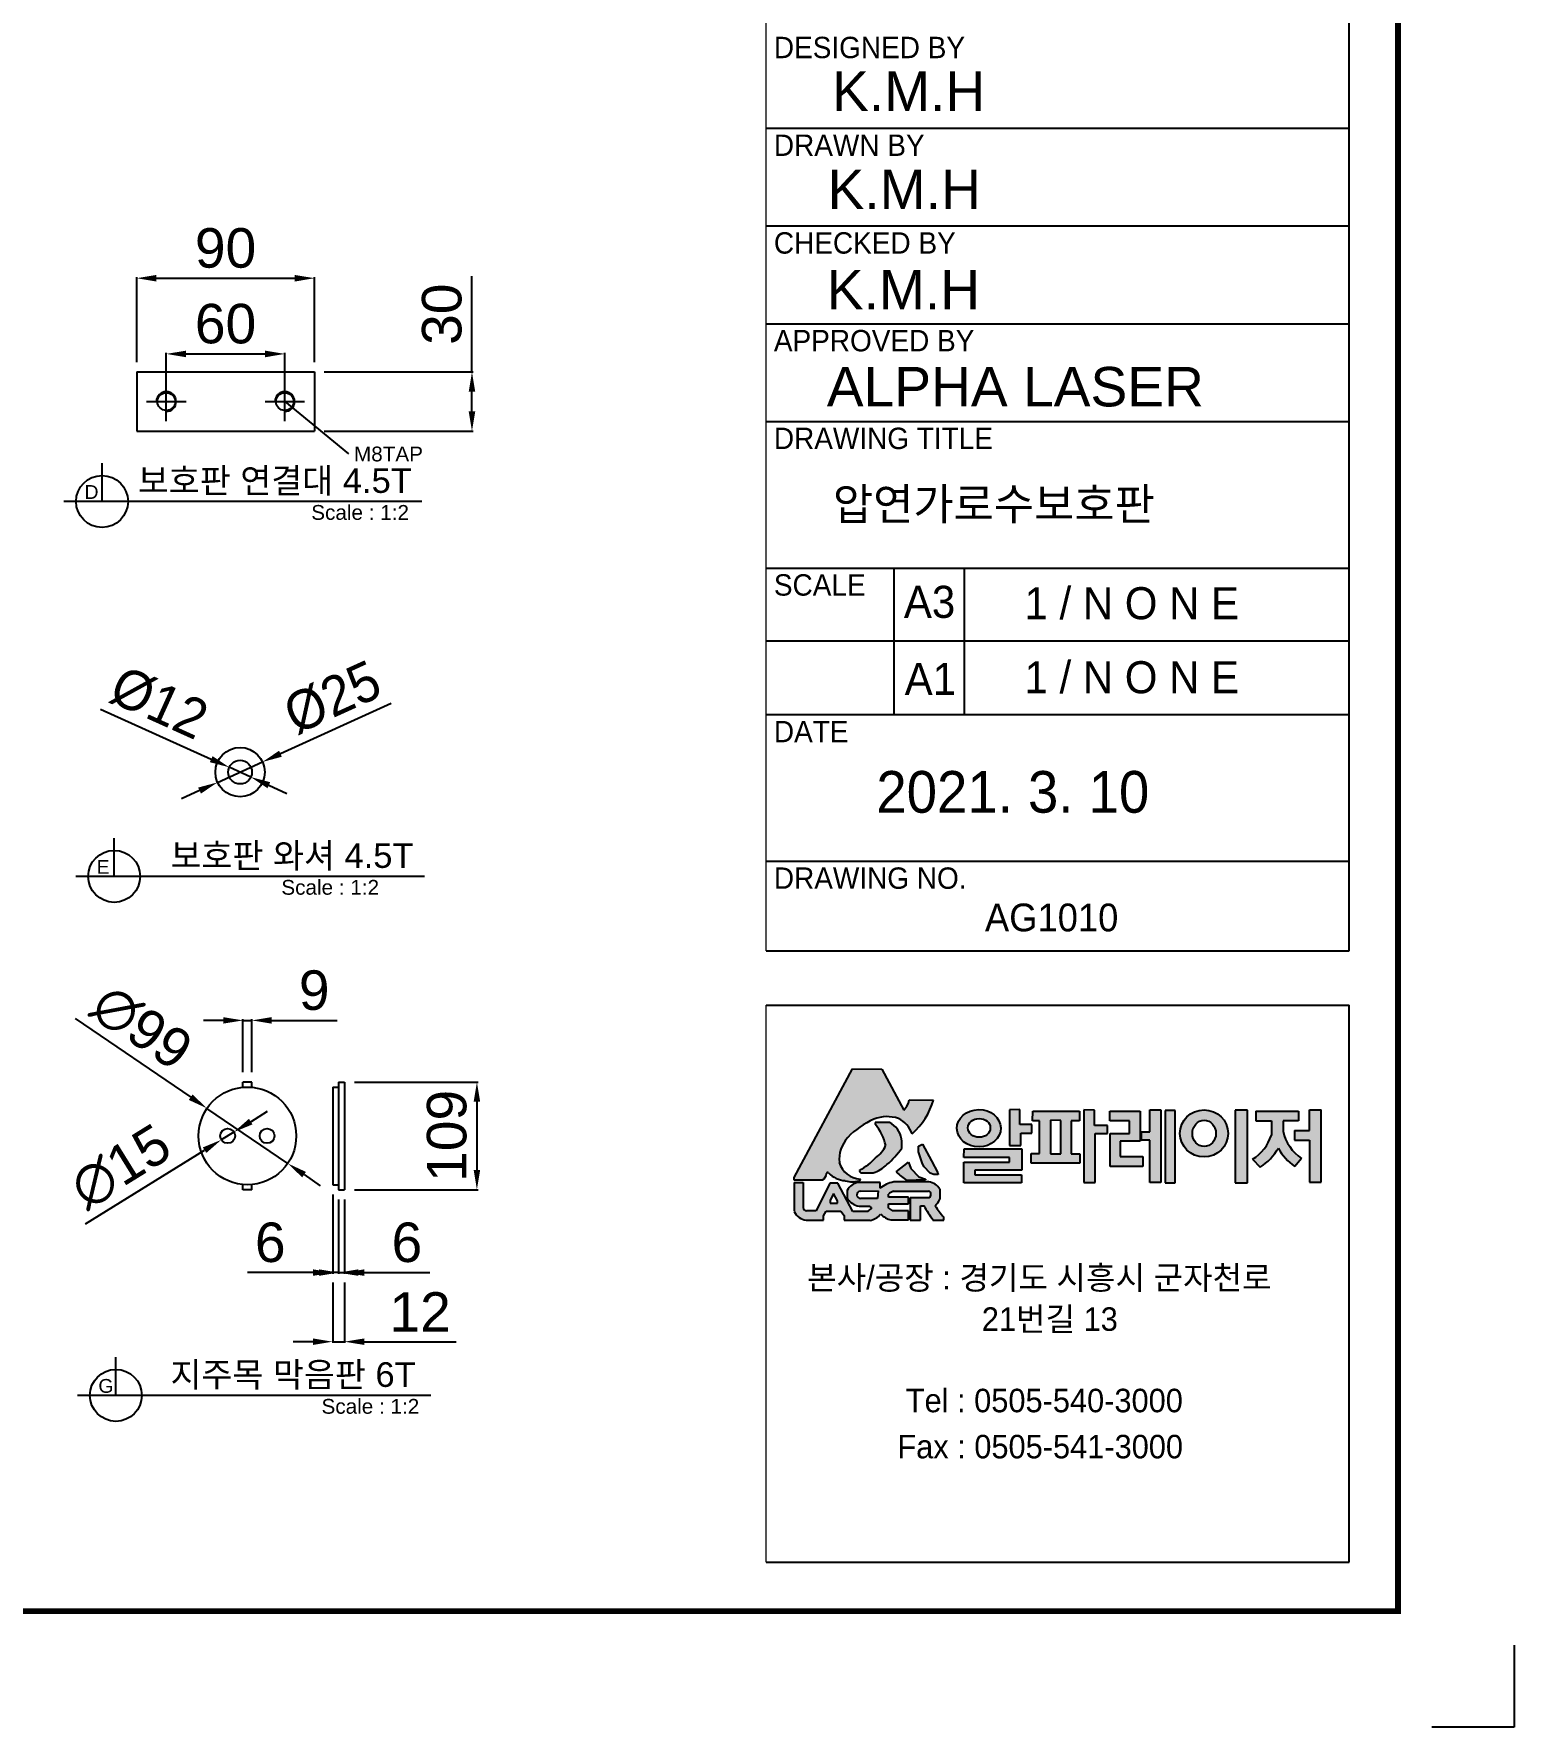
# Model space of a CAD drawing. Header units: millimetres. Extents: x 13624 to 18563, y -11589 to -8096.
# Drawn here: x 17064 to 18563, y -11589 to -9873 of the extents above; entities that cross this region are included whole.
import ezdxf
from ezdxf.enums import TextEntityAlignment as Align

# ---------------------------------------------------------------- set-up
doc = ezdxf.new("R2010")
doc.units = ezdxf.units.MM
doc.layers.add('LAYOUT', color=7, linetype='Continuous')
doc.layers.add('TEXT', color=7, linetype='Continuous')
doc.styles.add('H', font='')
doc.styles.get("Standard").update_dxf_attribs({"font": 'arial.ttf'})
doc.styles.get('H').set_extended_font_data('Dotum')
doc.dimstyles.new('ISO-25', dxfattribs={"dimtxt": 40, "dimasz": 20, "dimexe": 1.25, "dimexo": 10, "dimgap": 10, "dimtad": 1, "dimdec": 0, "dimtxsty": 'Standard', "dimcen": 2.5, "dimclrd": 3, "dimclre": 3, "dimclrt": 3, "dimadec": 0, "dimazin": 0, "dimtfac": 1, "dimtdec": 0, "dimtmove": 0, "dimatfit": 3, "dimfxl": 0, "dimarcsym": 0})

# ---------------------------------------------------------------- blocks, each defined once
blk = doc.blocks.new('*D12')
at = {"color": 3, "lineweight": -2, "transparency": 16777216}
for p, q in [((17167.9, -10206), (17167.9, -10119.8)), ((17347.9, -10206), (17347.9, -10119.8)), ((17187.9, -10121), (17327.9, -10121))]:
    blk.add_line(p, q, dxfattribs=at)
at = {"color": 3, "transparency": 16777216}
for points in [[(17187.9, -10117.7), (17187.9, -10124.4), (17167.9, -10121)], [(17327.9, -10117.7), (17327.9, -10124.4), (17347.9, -10121)]]:
    blk.add_solid(points, dxfattribs=at)
at = {"layer": 'Defpoints', "color": 0, "transparency": 16777216}
for p in [(17347.9, -10121), (17167.9, -10216), (17347.9, -10216)]:
    blk.add_point(p, dxfattribs=at)
at = {"color": 3, "transparency": 16777216, "insert": (17257.9, -10090.6), "char_height": 40, "attachment_point": 5}
blk.add_mtext('90', dxfattribs=at)
blk = doc.blocks.new('*D13')
at = {"color": 3, "lineweight": -2, "transparency": 16777216}
for p, q in [((17507.5, -10216), (17507.5, -10118.9)), ((17357.9, -10216), (17508.7, -10216)), ((17507.5, -10256), (17507.5, -10236)), ((17357.9, -10276), (17508.7, -10276))]:
    blk.add_line(p, q, dxfattribs=at)
at = {"color": 3, "transparency": 16777216}
for points in [[(17504.2, -10236), (17510.8, -10236), (17507.5, -10216)], [(17504.2, -10256), (17510.8, -10256), (17507.5, -10276)]]:
    blk.add_solid(points, dxfattribs=at)
at = {"layer": 'Defpoints', "color": 0, "transparency": 16777216}
for p in [(17347.9, -10216), (17507.5, -10216), (17347.9, -10276)]:
    blk.add_point(p, dxfattribs=at)
at = {"color": 3, "transparency": 16777216, "insert": (17477.1, -10157.5), "char_height": 40, "attachment_point": 5, "rotation": 90}
blk.add_mtext('30', dxfattribs=at)
blk = doc.blocks.new('*D14')
at = {"color": 3, "lineweight": -2, "transparency": 16777216}
for p, q in [((17425.6, -10551.7), (17313.5, -10602.8)), ((17249.8, -10631.8), (17295.3, -10611.1)), ((17231.6, -10640.1), (17213.4, -10648.4))]:
    blk.add_line(p, q, dxfattribs=at)
at = {"color": 3, "transparency": 16777216}
for points in [[(17312.1, -10599.7), (17314.9, -10605.8), (17295.3, -10611.1)], [(17230.2, -10637), (17233, -10643.1), (17249.8, -10631.8)]]:
    blk.add_solid(points, dxfattribs=at)
at = {"layer": 'Defpoints', "color": 0, "transparency": 16777216}
for p in [(17295.3, -10611.1), (17249.8, -10631.8)]:
    blk.add_point(p, dxfattribs=at)
at = {"color": 3, "transparency": 16777216, "insert": (17366.2, -10545.8), "char_height": 40, "attachment_point": 5, "rotation": 24.4839}
blk.add_mtext('{\\fMS PGothic|b0|i0|c129|p34;%%C25}', dxfattribs=at)
blk = doc.blocks.new('*D15')
at = {"color": 3, "lineweight": -2, "transparency": 16777216}
for p, q in [((17131.2, -10557.5), (17243.4, -10608.2)), ((17283.5, -10626.4), (17261.6, -10616.5)), ((17301.7, -10634.6), (17320, -10642.9))]:
    blk.add_line(p, q, dxfattribs=at)
at = {"color": 3, "transparency": 16777216}
for points in [[(17244.8, -10605.2), (17242, -10611.3), (17261.6, -10616.5)], [(17303.1, -10631.6), (17300.4, -10637.7), (17283.5, -10626.4)]]:
    blk.add_solid(points, dxfattribs=at)
at = {"layer": 'Defpoints', "color": 0, "transparency": 16777216}
for p in [(17261.6, -10616.5), (17283.5, -10626.4)]:
    blk.add_point(p, dxfattribs=at)
at = {"color": 3, "transparency": 16777216, "insert": (17190.6, -10551.4), "char_height": 40, "attachment_point": 5, "rotation": 335.6577}
blk.add_mtext('{\\fMS PGothic|b0|i0|c129|p34;%%C12}', dxfattribs=at)
blk = doc.blocks.new('*D16')
at = {"color": 3, "lineweight": -2, "transparency": 16777216}
for p, q in [((17197.9, -10236), (17197.9, -10196.5)), ((17217.9, -10197.7), (17297.9, -10197.7)), ((17317.9, -10236), (17317.9, -10196.5))]:
    blk.add_line(p, q, dxfattribs=at)
at = {"color": 3, "transparency": 16777216}
for points in [[(17217.9, -10194.4), (17217.9, -10201.1), (17197.9, -10197.7)], [(17297.9, -10194.4), (17297.9, -10201.1), (17317.9, -10197.7)]]:
    blk.add_solid(points, dxfattribs=at)
at = {"layer": 'Defpoints', "color": 0, "transparency": 16777216}
for p in [(17317.9, -10197.7), (17197.9, -10246), (17317.9, -10246)]:
    blk.add_point(p, dxfattribs=at)
at = {"color": 3, "transparency": 16777216, "insert": (17257.9, -10167.3), "char_height": 40, "attachment_point": 5}
blk.add_mtext('60', dxfattribs=at)
blk = doc.blocks.new('*D19')
at = {"color": 3, "lineweight": -2, "transparency": 16777216}
for p, q in [((16880.3, -24788.6), (16997.3, -24868.4)), ((17095.6, -24935.4), (17013.8, -24879.6)), ((17112.1, -24946.7), (17128.6, -24958))]:
    blk.add_line(p, q, dxfattribs=at)
at = {"color": 3, "transparency": 16777216}
for points in [[(16999.2, -24865.6), (16995.4, -24871.1), (17013.8, -24879.6)], [(17114, -24944), (17110.2, -24949.5), (17095.6, -24935.4)]]:
    blk.add_solid(points, dxfattribs=at)
at = {"layer": 'Defpoints', "color": 0, "transparency": 16777216}
for p in [(17013.8, -24879.6), (17095.6, -24935.4)]:
    blk.add_point(p, dxfattribs=at)
at = {"color": 3, "transparency": 16777216, "insert": (16947.7, -24797.7), "char_height": 40, "attachment_point": 5, "rotation": 325.6971}
blk.add_mtext('∅99', dxfattribs=at)
blk = doc.blocks.new('*D20')
at = {"color": 3, "lineweight": -2, "transparency": 16777216}
for p, q in [((17058.1, -24893.1), (17075.1, -24882.5)), ((17041.1, -24903.6), (17028.3, -24911.5)), ((16890.7, -24996.7), (17011.3, -24922))]:
    blk.add_line(p, q, dxfattribs=at)
at = {"color": 3, "transparency": 16777216}
for points in [[(17056.3, -24890.2), (17059.8, -24895.9), (17041.1, -24903.6)], [(17009.6, -24919.2), (17013.1, -24924.8), (17028.3, -24911.5)]]:
    blk.add_solid(points, dxfattribs=at)
at = {"layer": 'Defpoints', "color": 0, "transparency": 16777216}
for p in [(17041.1, -24903.6), (17028.3, -24911.5)]:
    blk.add_point(p, dxfattribs=at)
at = {"color": 3, "transparency": 16777216, "insert": (16926.5, -24938.8), "char_height": 40, "attachment_point": 5, "rotation": 31.7725}
blk.add_mtext('∅15', dxfattribs=at)
blk = doc.blocks.new('*D21')
at = {"color": 3, "lineweight": -2, "transparency": 16777216}
for p, q in [((17030.2, -24790.5), (17010.2, -24790.5)), ((17050.2, -24843), (17050.2, -24789.2)), ((17050.2, -24790.5), (17059.2, -24790.5)), ((17059.2, -24843), (17059.2, -24789.2)), ((17079.2, -24790.5), (17145.5, -24790.5))]:
    blk.add_line(p, q, dxfattribs=at)
at = {"color": 3, "transparency": 16777216}
for points in [[(17030.2, -24787.2), (17030.2, -24793.8), (17050.2, -24790.5)], [(17079.2, -24787.2), (17079.2, -24793.8), (17059.2, -24790.5)]]:
    blk.add_solid(points, dxfattribs=at)
at = {"layer": 'Defpoints', "color": 0, "transparency": 16777216}
for p in [(17059.2, -24790.5), (17050.2, -24853), (17059.2, -24853)]:
    blk.add_point(p, dxfattribs=at)
at = {"color": 3, "transparency": 16777216, "insert": (17122.4, -24760.1), "char_height": 40, "attachment_point": 5}
blk.add_mtext('9', dxfattribs=at)
blk = doc.blocks.new('*D22')
at = {"color": 3, "lineweight": -2, "transparency": 16777216}
for p, q in [((17163.1, -24853), (17288.5, -24853)), ((17287.2, -24873), (17287.2, -24942)), ((17163.1, -24962), (17288.5, -24962))]:
    blk.add_line(p, q, dxfattribs=at)
at = {"color": 3, "transparency": 16777216}
for points in [[(17283.9, -24873), (17290.5, -24873), (17287.2, -24853)], [(17283.9, -24942), (17290.5, -24942), (17287.2, -24962)]]:
    blk.add_solid(points, dxfattribs=at)
at = {"layer": 'Defpoints', "color": 0, "transparency": 16777216}
for p in [(17153.1, -24853), (17153.1, -24962), (17287.2, -24962)]:
    blk.add_point(p, dxfattribs=at)
at = {"color": 3, "transparency": 16777216, "insert": (17256.8, -24907.5), "char_height": 40, "attachment_point": 5, "rotation": 90}
blk.add_mtext('109', dxfattribs=at)
blk = doc.blocks.new('*D23')
at = {"color": 3, "lineweight": -2, "transparency": 16777216}
for p, q in [((17147.1, -24972), (17147.1, -25047.3)), ((17153.1, -24972), (17153.1, -25047.3)), ((17127.1, -25046), (17107.1, -25046)), ((17147.1, -25046), (17153.1, -25046)), ((17173.1, -25046), (17239.5, -25046))]:
    blk.add_line(p, q, dxfattribs=at)
at = {"color": 3, "transparency": 16777216}
for points in [[(17127.1, -25042.7), (17127.1, -25049.3), (17147.1, -25046)], [(17173.1, -25042.7), (17173.1, -25049.3), (17153.1, -25046)]]:
    blk.add_solid(points, dxfattribs=at)
at = {"layer": 'Defpoints', "color": 0, "transparency": 16777216}
for p in [(17147.1, -24962), (17153.1, -24962), (17153.1, -25046)]:
    blk.add_point(p, dxfattribs=at)
at = {"color": 3, "transparency": 16777216, "insert": (17216.3, -25015.6), "char_height": 40, "attachment_point": 5}
blk.add_mtext('6', dxfattribs=at)
blk = doc.blocks.new('*D24')
at = {"color": 3, "lineweight": -2, "transparency": 16777216}
for p, q in [((17141.1, -24967), (17141.1, -25047.3)), ((17147.1, -24972), (17147.1, -25047.3)), ((17121.1, -25046), (17054.7, -25046)), ((17147.1, -25046), (17141.1, -25046)), ((17167.1, -25046), (17187.1, -25046))]:
    blk.add_line(p, q, dxfattribs=at)
at = {"color": 3, "transparency": 16777216}
for points in [[(17121.1, -25042.7), (17121.1, -25049.3), (17141.1, -25046)], [(17167.1, -25042.7), (17167.1, -25049.3), (17147.1, -25046)]]:
    blk.add_solid(points, dxfattribs=at)
at = {"layer": 'Defpoints', "color": 0, "transparency": 16777216}
for p in [(17141.1, -24957), (17147.1, -24962), (17141.1, -25046)]:
    blk.add_point(p, dxfattribs=at)
at = {"color": 3, "transparency": 16777216, "insert": (17077.9, -25015.6), "char_height": 40, "attachment_point": 5}
blk.add_mtext('6', dxfattribs=at)
blk = doc.blocks.new('*D25')
at = {"color": 3, "lineweight": -2, "transparency": 16777216}
for p, q in [((17141.1, -25056), (17141.1, -25117.3)), ((17153.1, -25056), (17153.1, -25117.3)), ((17121.1, -25116), (17101.1, -25116)), ((17141.1, -25116), (17153.1, -25116)), ((17173.1, -25116), (17266.2, -25116))]:
    blk.add_line(p, q, dxfattribs=at)
at = {"color": 3, "transparency": 16777216}
for points in [[(17121.1, -25112.7), (17121.1, -25119.3), (17141.1, -25116)], [(17173.1, -25112.7), (17173.1, -25119.3), (17153.1, -25116)]]:
    blk.add_solid(points, dxfattribs=at)
at = {"layer": 'Defpoints', "color": 0, "transparency": 16777216}
for p in [(17141.1, -25046), (17153.1, -25046), (17153.1, -25116)]:
    blk.add_point(p, dxfattribs=at)
at = {"color": 3, "transparency": 16777216, "insert": (17229.7, -25085.9), "char_height": 40, "attachment_point": 5}
blk.add_mtext('12', dxfattribs=at)
blk = doc.blocks.new('A$C2C0F6B7D')
for p, q in [((0, 109), (-9, 109)), ((-9, 103.8), (-9, 109)), ((0, 103.8), (0, 109)), ((81.9, 104), (87.9, 104)), ((81.9, 104), (81.9, 5)), ((87.9, 109), (93.9, 109)), ((87.9, 109), (87.9, 0)), ((93.9, 109), (93.9, 0)), ((-9, 0), (-9, 5.2)), ((0, 0), (-9, 0)), ((0, 0), (0, 5.2)), ((81.9, 5), (87.9, 5)), ((87.9, 0), (93.9, 0)), ((-137.7, -208.4), (-137.7, -169.6)), ((181.4, -208.4), (-176.5, -208.4))]:
    blk.add_line(p, q)
for centre, radius in [((-4.5, 54.5), 49.5), ((-24.5, 54.5), 7.5), ((15.5, 54.5), 7.5), ((-137.7, -208.4), 26.3)]:
    blk.add_circle(centre, radius)
blk.add_text('G', height=14).set_placement((-155.4, -205.8))
at = {"layer": 'TEXT'}
blk.add_text('지주목 막음판 6T', height=25, dxfattribs=at).set_placement((41.8, -199.8), align=Align.CENTER)
blk.add_text('Scale : 1:2', height=15, dxfattribs=at).set_placement((70.6, -227))
for base, p1, p2, picture, middle in [((0, 171.5), (-9, 109), (0, 109), '*D21', (63.2, 202)), ((81.9, -84), (87.9, 0), (81.9, 5), '*D24', (18.7, -53.5)), ((93.9, -84), (87.9, 0), (93.9, 0), '*D23', (157.1, -53.5)), ((93.9, -154), (81.9, -84), (93.9, -84), '*D25', (170.5, -123.9))]:
    dim = blk.add_linear_dim(base=base, p1=p1, p2=p2, dimstyle='ISO-25')
    dim.commit()
    dim.dimension.update_dxf_attribs({"geometry": picture, "text_midpoint": middle, "insert": (-17059.2, 24962)})
for p1, p2, picture, middle in [((36.4, 26.6), (-45.4, 82.4), '*D19', (-111.5, 164.3)), ((-18.1, 58.4), (-30.9, 50.6), '*D20', (-132.7, 23.3))]:
    dim = blk.add_diameter_dim_2p(p1=p1, p2=p2, dimstyle='ISO-25')
    dim.commit()
    dim.dimension.update_dxf_attribs({"geometry": picture, "text_midpoint": middle, "insert": (-17059.2, 24962)})
dim = blk.add_linear_dim(base=(228, 0), p1=(93.9, 109), p2=(93.9, 0), angle=90, dimstyle='ISO-25')
dim.commit()
dim.dimension.update_dxf_attribs({"geometry": '*D22', "text_midpoint": (197.6, 54.5), "insert": (-17059.2, 24962)})

msp = doc.modelspace()

# ---------------------------------------------------------------- hatches: boundary and pattern name
h = msp.add_hatch(color=256)
h.dxf.hatch_style = 1
h.set_gradient(color1=(255, 0, 0), color2=(255, 159, 127), tint=1)
h.paths.add_polyline_path([(17834, -11032.2), (17833.9, -11034.6), (17862.5, -11034.6, 0.214284), (17866.7, -11028, -0.655828), (17868.6, -11027.5, 0.18567), (17885.7, -11035.2, 0.148851), (17900.4, -11035.3, 0.404174), (17900.8, -11033.6, -0.316733), (17879.6, -11017, -0.221534), (17888.2, -10991.6, -0.105066), (17914.7, -10973.1, -0.185229), (17939.3, -10972.3, -0.196064), (17953.3, -10987.8, 0.141597), (17974.9, -10953.7), (17950.3, -10953.5), (17949.8, -10956.8), (17948, -10959.8), (17945.1, -10963.7), (17922.8, -10922.3), (17892.9, -10922)])
h.paths.add_polyline_path([(17916.4, -11012, -0.08303), (17899.9, -11025, 0.230034), (17901.6, -11027.4, 0.021204), (17913.8, -11027.3, 0.137848), (17927.8, -11018.9, 0.057638), (17942.8, -11002.5, 0.060436), (17942.6, -10993, 0.2375), (17930.3, -10976.3), (17916, -10976.3), (17916, -10978.4, -0.121183), (17926.5, -10999.7, -0.135167)], flags=17)
h.paths.add_polyline_path([(17951.9, -11022.9), (17949.5, -11016.4), (17937.1, -11026.4, 0.044378), (17948, -11035.2), (17966.8, -11034.4), (17966.8, -11033.7), (17960.2, -11031.5)], flags=17)
h.paths.add_polyline_path([(17963.7, -11018.2), (17965.6, -11021.4), (17971.7, -11027.6), (17975.4, -11029.1), (17979.6, -11029.1), (17979.5, -11027.5), (17972.9, -11015.1), (17963.8, -10998.2), (17959.8, -11000.4), (17959.8, -11006.2), (17962.6, -11014)])
h.paths.add_polyline_path([(17846.8, -11065.9, -0.419155), (17843, -11062.4), (17843, -11037), (17833.8, -11037), (17833.8, -11066.3, 0.254457), (17846, -11075.4), (17863.7, -11075.4), (17863.7, -11070.9), (17866.4, -11066.1), (17881.2, -11066.1), (17884.6, -11070.7), (17884.6, -11075.4), (17910.7, -11075.4, 0.190479), (17921.4, -11069.1, 0.147735), (17931.9, -11075), (17949.7, -11075), (17949.7, -11065.9), (17933.4, -11065.9, -0.052449), (17929.4, -11063.1), (17929.4, -11058.8), (17949.5, -11058.8), (17949.5, -11052), (17929.3, -11052), (17929.3, -11048.9, -0.044761), (17934.6, -11045.8), (17969.8, -11045.8, -0.648836), (17970.6, -11052.6), (17951.4, -11052.6), (17951.4, -11075.2), (17961.7, -11075.2), (17961.7, -11060.6), (17965.2, -11060.6, 0.01692), (17974.4, -11075.2), (17985.3, -11075.2), (17985.3, -11072.2, -0.024318), (17976.5, -11060.8, 0.064908), (17981.6, -11054.1), (17981.6, -11043.9, 0.229002), (17970.2, -11036.6), (17934.6, -11036.6, 0.127003), (17920.8, -11042.9), (17920.8, -11037.2), (17898.6, -11037.2, 0.22689), (17887.5, -11045), (17887.5, -11053.4, 0.193483), (17899.6, -11061), (17910.4, -11061, 0.030046), (17912.5, -11063.2, 0.136716), (17908.8, -11066.6), (17893.4, -11066.6), (17878.1, -11037.7), (17869.9, -11037.7), (17856, -11065.9)])
h.paths.add_polyline_path([(17870.3, -11058.2), (17870.3, -11055.2), (17873.7, -11048.4), (17877.9, -11055.6), (17877.9, -11058.2)], flags=16)
h.paths.add_polyline_path([(17900.6, -11045.8), (17919.1, -11045.7), (17918.3, -11053.3), (17901.2, -11053.3, -0.924958)], flags=16)
edge = h.paths.add_edge_path()
edge.add_ellipse((18020.9, -10982.2), major_axis=(-22.2, -0.3), ratio=0.850598, start_angle=0, end_angle=360)
edge = h.paths.add_edge_path(flags=16)
edge.add_ellipse((18021.2, -10981.8), major_axis=(-11.3, 0), ratio=0.843368, start_angle=0, end_angle=360)
h.paths.add_polyline_path([(18064.4, -11002.9), (18006, -11002.9), (18005.6, -11011.9), (18052, -11011.9), (18052, -11016.5), (18005.8, -11016.5), (18005.8, -11037.5), (18064.2, -11037.5), (18064.2, -11029.3), (18017, -11029.3), (18017, -11024.8), (18064.4, -11024.8)])
h.paths.add_polyline_path([(18051.8, -10999.5), (18063.3, -10999.5), (18063.3, -10987), (18074.5, -10987), (18074.5, -10978.4), (18062.5, -10978.4), (18062.5, -10963.2), (18051.8, -10963.4)])
h.paths.add_polyline_path([(18082.5, -10974.7), (18082.5, -11007.9), (18074, -11007.9), (18074, -11017.7), (18123.3, -11017.7), (18123.3, -11008), (18114.5, -11008), (18114.5, -10974.7), (18123, -10974.7), (18123, -10964.9), (18075.7, -10964.9), (18075.2, -10974.7)])
h.paths.add_polyline_path([(18093.5, -10974.1), (18104, -10974.3), (18104, -11008), (18093.5, -11008)], flags=16)
h.paths.add_polyline_path([(18137.9, -10979.3), (18137.9, -10964), (18127.4, -10963.5), (18127.4, -11037.1), (18138.8, -11037.1), (18138.8, -10987.4), (18151.3, -10987.4), (18151.3, -10979.3)])
h.paths.add_polyline_path([(18164, -10995.2), (18184.2, -10995.2), (18184.2, -10964.8), (18153.5, -10964.8), (18153.6, -10974.6), (18173.4, -10974.6), (18173.4, -10987.6), (18154, -10987.6), (18154, -11021), (18187.1, -11021), (18187.1, -11010.7), (18164, -11010.7)])
h.paths.add_polyline_path([(18194, -11037.2), (18205.3, -11037.2), (18205.3, -10963.6), (18194.1, -10963.6), (18194.1, -10985.8), (18185.8, -10985.8), (18185.7, -10994.3), (18194, -10994.3)])
h.paths.add_polyline_path([(18209.5, -11037.3), (18219.7, -11037.3), (18219.7, -10964.2), (18209.5, -10964.2)])
edge = h.paths.add_edge_path()
edge.add_ellipse((18249, -10987.4), major_axis=(-24.4, 0), ratio=0.974401, start_angle=0, end_angle=360)
edge = h.paths.add_edge_path(flags=16)
edge.add_ellipse((18249.1, -10987.4), major_axis=(0, -13.3), ratio=0.89757, start_angle=0, end_angle=360)
h.paths.add_polyline_path([(18280.7, -11037.6), (18293, -11037.6), (18293, -10963.7), (18280.7, -10963.8)])
h.paths.add_polyline_path([(18324.3, -11002.3, 0.121385), (18341, -11020.9), (18347.9, -11012.7, -0.196928), (18329.1, -10985.2), (18329.1, -10974.7), (18344.8, -10974.7), (18344.8, -10964.8), (18301.5, -10964.8), (18301.5, -10974.5), (18317.2, -10974.5), (18317.2, -10989.3, -0.181097), (18298.1, -11013.6), (18306, -11021.6, 0.109226)])
h.paths.add_polyline_path([(18367.6, -10963.6), (18356, -10963.6), (18356, -10984.5), (18340.6, -10984.5), (18340.6, -10994.1), (18355.7, -10994.1), (18355.7, -11036.9), (18367.6, -11036.9)])

# ---------------------------------------------------------------- linework, layer by layer
at = {"color": 0, "lineweight": 20}
for p, q in [((17805.4, -10802.3), (17805.4, -8781.1)), ((17805.4, -11421.8), (17805.4, -10857.6))]:
    msp.add_line(p, q, dxfattribs=at)
for p, q in [((18396, -10802.3), (18396, -8781.1)), ((17805.4, -9969.1), (18396, -9969.1)), ((17805.4, -10068.1), (18396, -10068.1)), ((17805.4, -10167.1), (18396, -10167.1)), ((17167.9, -10216), (17167.9, -10276)), ((17167.9, -10216), (17347.9, -10216)), ((17347.9, -10216), (17347.9, -10276)), ((17317.9, -10246), (17382.5, -10298.8)), ((17805.4, -10266.1), (18396, -10266.1)), ((17167.9, -10276), (17347.9, -10276)), ((17132.8, -10347.2), (17132.8, -10308.4)), ((17456.7, -10347.2), (17094, -10347.2)), ((17805.4, -10414.6), (18396, -10414.6)), ((17934.9, -10414.6), (17934.9, -10563.1)), ((18005.9, -10414.6), (18005.9, -10563.1)), ((18396, -10488.8), (17805.4, -10488.8)), ((17805.4, -10563.1), (18396, -10563.1)), ((17145.1, -10727), (17145.1, -10688.2)), ((17805.4, -10711.6), (18396, -10711.6)), ((17459.4, -10727), (17106.3, -10727)), ((17805.4, -10802.3), (18396, -10802.3)), ((17805.4, -10857.6), (18396, -10857.6)), ((18396, -11421.8), (18396, -10857.6)), ((17834, -11032.2), (17892.9, -10922)), ((17892.9, -10922), (17922.8, -10922.3)), ((17922.8, -10922.3), (17945.1, -10963.7)), ((17945.1, -10963.7), (17948, -10959.8)), ((17948, -10959.8), (17949.8, -10956.8)), ((17949.8, -10956.8), (17950.3, -10953.5)), ((17950.3, -10953.5), (17974.9, -10953.7)), ((17930.3, -10976.3), (17916, -10976.3)), ((17916, -10976.3), (17916, -10978.4)), ((18062.5, -10963.2), (18051.8, -10963.4)), ((18051.8, -10963.4), (18051.8, -10999.5)), ((18062.5, -10978.4), (18062.5, -10963.2)), ((18074.5, -10978.4), (18062.5, -10978.4)), ((18074.5, -10987), (18074.5, -10978.4)), ((18075.2, -10974.7), (18075.7, -10964.9)), ((18082.5, -10974.7), (18075.2, -10974.7)), ((18075.7, -10964.9), (18123, -10964.9)), ((18082.5, -11007.9), (18082.5, -10974.7)), ((18093.5, -10974.1), (18093.5, -11008)), ((18104, -10974.3), (18093.5, -10974.1)), ((18104, -11008), (18104, -10974.3)), ((18123, -10974.7), (18114.5, -10974.7)), ((18114.5, -10974.7), (18114.5, -11008)), ((18123, -10964.9), (18123, -10974.7)), ((18127.4, -10963.5), (18127.4, -11037.1)), ((18137.9, -10964), (18127.4, -10963.5)), ((18137.9, -10979.3), (18137.9, -10964)), ((18153.5, -10964.8), (18184.2, -10964.8)), ((18153.6, -10974.6), (18153.5, -10964.8)), ((18173.4, -10974.6), (18153.6, -10974.6)), ((18173.4, -10987.6), (18173.4, -10974.6)), ((18184.2, -10964.8), (18184.2, -10995.2)), ((18194.1, -10985.8), (18194.1, -10963.6)), ((18194.1, -10963.6), (18205.3, -10963.6)), ((18205.3, -10963.6), (18205.3, -11037.2)), ((18209.5, -10964.2), (18209.5, -11037.3)), ((18219.7, -10964.2), (18209.5, -10964.2)), ((18219.7, -11037.3), (18219.7, -10964.2)), ((18293, -10963.7), (18280.7, -10963.8)), ((18280.7, -10963.8), (18280.7, -11037.6)), ((18293, -11037.6), (18293, -10963.7)), ((18301.5, -10964.8), (18344.8, -10964.8)), ((18301.5, -10964.8), (18301.5, -10974.5)), ((18301.5, -10974.5), (18317.2, -10974.5)), ((18317.2, -10974.5), (18317.2, -10989.3)), ((18344.8, -10974.7), (18329.1, -10974.7)), ((18329.1, -10974.7), (18329.1, -10985.2)), ((18344.8, -10964.8), (18344.8, -10974.7)), ((18356, -10984.5), (18356, -10963.6)), ((18356, -10963.6), (18367.6, -10963.6)), ((18367.6, -11036.9), (18367.6, -10963.6)), ((18063.3, -10999.5), (18063.3, -10987)), ((18063.3, -10987), (18074.5, -10987)), ((18151.3, -10979.3), (18137.9, -10979.3)), ((18138.8, -11037.1), (18138.8, -10987.4)), ((18138.8, -10987.4), (18151.3, -10987.4)), ((18151.3, -10987.4), (18151.3, -10979.3)), ((18154, -11021), (18154, -10987.6)), ((18154, -10987.6), (18173.4, -10987.6)), ((18184.2, -10995.2), (18164, -10995.2)), ((18164, -10995.2), (18164, -11010.7)), ((18185.7, -10994.3), (18185.8, -10985.8)), ((18194, -10994.3), (18185.7, -10994.3)), ((18185.8, -10985.8), (18194.1, -10985.8)), ((18194, -11037.2), (18194, -10994.3)), ((18340.6, -10984.5), (18340.6, -10994.1)), ((18340.6, -10984.5), (18356, -10984.5)), ((18340.6, -10994.1), (18355.7, -10994.1)), ((18355.7, -10994.1), (18355.7, -11036.9)), ((17959.8, -11000.4), (17963.8, -10998.2)), ((17959.8, -11006.2), (17959.8, -11000.4)), ((17962.6, -11014), (17959.8, -11006.2)), ((17963.8, -10998.3), (17972.9, -11015.1)), ((18005.6, -11011.9), (18006, -11002.9)), ((18052, -11011.9), (18005.6, -11011.9)), ((18006, -11002.9), (18064.4, -11002.9)), ((18051.8, -10999.5), (18063.3, -10999.5)), ((18052, -11016.5), (18052, -11011.9)), ((18064.4, -11002.9), (18064.4, -11024.8)), ((18074, -11017.7), (18074, -11007.9)), ((18074, -11007.9), (18082.5, -11007.9)), ((18093.5, -11008), (18104, -11008)), ((18114.5, -11008), (18123.3, -11008)), ((18123.3, -11008), (18123.3, -11017.7)), ((18164, -11010.7), (18187.1, -11010.7)), ((18187.1, -11010.7), (18187.1, -11021)), ((18347.9, -11012.7), (18341, -11020.9)), ((17937.1, -11026.4), (17949.5, -11016.4)), ((17949.5, -11016.4), (17951.9, -11022.9)), ((17951.9, -11022.9), (17960.2, -11031.5)), ((17963.7, -11018.2), (17962.6, -11014)), ((17965.6, -11021.4), (17963.7, -11018.2)), ((17971.7, -11027.6), (17965.6, -11021.4)), ((17975.4, -11029.1), (17971.7, -11027.6)), ((17972.9, -11015.1), (17979.5, -11027.5)), ((17979.6, -11029.1), (17975.4, -11029.1)), ((17979.5, -11027.5), (17979.6, -11029.1)), ((18005.8, -11037.5), (18005.8, -11016.5)), ((18005.8, -11016.5), (18052, -11016.5)), ((18064.4, -11024.8), (18017, -11024.8)), ((18017, -11024.8), (18017, -11029.3)), ((18017, -11029.3), (18064.2, -11029.3)), ((18064.2, -11029.3), (18064.2, -11037.5)), ((18123.3, -11017.7), (18074, -11017.7)), ((18187.1, -11021), (18154, -11021)), ((18298.1, -11013.6), (18306, -11021.6)), ((17833.8, -11037), (17843, -11037)), ((17833.8, -11037), (17833.8, -11066.3)), ((17833.9, -11034.6), (17834, -11032.2)), ((17862.5, -11034.6), (17833.9, -11034.6)), ((17843, -11037), (17843, -11062.4)), ((17869.9, -11037.7), (17856, -11065.9)), ((17878.1, -11037.7), (17869.9, -11037.7)), ((17893.4, -11066.6), (17878.1, -11037.7)), ((17887.5, -11045), (17887.5, -11053.4)), ((17920.8, -11037.2), (17898.6, -11037.2)), ((17900.6, -11045.8), (17919.1, -11045.7)), ((17919.1, -11045.7), (17918.3, -11053.3)), ((17920.8, -11042.9), (17920.8, -11037.2)), ((17970.2, -11036.6), (17934.6, -11036.6)), ((17934.6, -11045.8), (17969.8, -11045.8)), ((17966.8, -11034.4), (17948, -11035.2)), ((17960.2, -11031.5), (17966.8, -11033.7)), ((17966.8, -11033.7), (17966.8, -11034.4)), ((17981.6, -11054.1), (17981.6, -11043.9)), ((18064.2, -11037.5), (18005.8, -11037.5)), ((18127.4, -11037.1), (18138.8, -11037.1)), ((18205.3, -11037.2), (18194, -11037.2)), ((18209.5, -11037.3), (18219.7, -11037.3)), ((18280.7, -11037.6), (18293, -11037.6)), ((18355.7, -11036.9), (18367.6, -11036.9)), ((17873.7, -11048.4), (17870.3, -11055.2)), ((17870.3, -11055.2), (17870.3, -11058.2)), ((17870.3, -11058.2), (17877.9, -11058.2)), ((17877.9, -11055.6), (17873.7, -11048.4)), ((17877.9, -11058.2), (17877.9, -11055.6)), ((17899.6, -11061), (17910.4, -11061)), ((17918.3, -11053.3), (17901.1, -11053.3)), ((17929.3, -11052), (17929.3, -11048.9)), ((17949.5, -11052), (17929.3, -11052)), ((17929.4, -11063.1), (17929.4, -11058.8)), ((17929.4, -11058.8), (17949.5, -11058.8)), ((17949.5, -11058.8), (17949.5, -11052)), ((17970.6, -11052.6), (17951.4, -11052.6)), ((17951.4, -11052.6), (17951.4, -11075.2)), ((17961.7, -11075.2), (17961.7, -11060.6)), ((17961.7, -11060.6), (17965.2, -11060.6)), ((17846, -11075.4), (17863.7, -11075.4)), ((17856, -11065.9), (17846.4, -11065.9)), ((17863.7, -11070.9), (17866.4, -11066.1)), ((17863.7, -11075.4), (17863.7, -11070.9)), ((17866.4, -11066.1), (17881.2, -11066.1)), ((17881.2, -11066.1), (17884.6, -11070.7)), ((17884.6, -11070.7), (17884.6, -11075.4)), ((17884.6, -11075.4), (17910.7, -11075.4)), ((17908.8, -11066.6), (17893.4, -11066.6)), ((17931.9, -11075), (17949.7, -11075)), ((17949.7, -11065.9), (17933.4, -11065.9)), ((17949.7, -11075), (17949.7, -11065.9)), ((17951.4, -11075.2), (17961.7, -11075.2)), ((17974.4, -11075.2), (17985.3, -11075.2)), ((17985.3, -11075.2), (17985.3, -11072.2)), ((17805.4, -11421.8), (18396, -11421.8)), ((18563.1, -11505.7), (18563.1, -11588.9)), ((18563.1, -11588.9), (18479.9, -11588.9))]:
    msp.add_line(p, q)
at = {"color": 1}
for p, q in [((17197.9, -10266), (17197.9, -10226)), ((17317.9, -10266), (17317.9, -10226)), ((17177.9, -10246), (17217.9, -10246)), ((17297.9, -10246), (17337.9, -10246))]:
    msp.add_line(p, q, dxfattribs=at)
for centre, radius in [((17197.9, -10246), 9), ((17317.9, -10246), 9), ((17132.8, -10347.2), 26.3), ((17272.6, -10621.4), 25), ((17272.6, -10621.4), 12), ((17145.1, -10727), 26.3)]:
    msp.add_circle(centre, radius)
at = {"color": 4}
for centre in [(17197.9, -10246), (17317.9, -10246)]:
    msp.add_arc(centre, 10, 270, 180, dxfattribs=at)
for centre, radius, start, end in [((17905.3, -10933.3), 72.6, 311.4509, 343.6881), ((17944.8, -11044.6), 77.6, 112.8742, 136.8648), ((17928.1, -11004.9), 34.5, 70.8979, 112.8751), ((17878, -11010.3), 49.7, 12.3605, 39.9987), ((17919.9, -10996.8), 23, 9.6034, 63.0444), ((17927.4, -10997.2), 27.6, 19.9375, 64.3092), ((17911.2, -11013.5), 31.7, 136.3749, 186.3397), ((17888.2, -10991.6), 1.159605744760483e-12, 159.4993, 330.6422), ((17903.5, -10998.4), 39.5, 354.0601, 7.8943), ((18275.3, -10975.9), 44, 301.1839, 342.2433), ((18372.1, -10976), 44, 192.0664, 236.6287), ((17869.3, -10969.2), 63.6, 298.744, 317.7294), ((17899, -10987.5), 30, 305.2379, 336.0294), ((17864.3, -10945.9), 96.8, 311.0403, 324.2354), ((18271.4, -10970.6), 61.7, 304.1443, 329.0781), ((18370.4, -10977.7), 52.2, 208.0421, 235.7261), ((17857.3, -11026.7), 9.48, 303.6229, 352.0073), ((17867.8, -11028.2), 1.11, 38.9695, 171.9523), ((17887.2, -11009.2), 26.1, 224.5251, 266.5984), ((17868.6, -11027.5), 8.86757334228605e-13, 41.2759, 185.3558), ((17902, -11010.3), 23.4, 196.6209, 266.9197), ((17903.2, -11024.5), 3.39, 188.8476, 240.6661), ((17906.1, -10883), 144.5, 268.191, 273.05), ((17905.9, -10998.2), 30.1, 285.2841, 316.6787), ((17991.7, -10969.5), 78.8, 226.2191, 236.3831), ((17893.1, -11011.1), 25.3, 252.9152, 285.3632), ((17901.3, -11052.7), 15.7, 99.81, 150.9436), ((17901.2, -11049.5), 3.8, 99.6386, 269.2912), ((17899.7, -11034.2), 1.2, 270.9412, 29.2318), ((17940, -11066.6), 30.5, 100.1161, 129.0681), ((17949.4, -11076.7), 34.3, 115.6034, 125.855), ((17968.7, -11049.4), 3.77, 300.2822, 72.1901), ((17968.2, -11052), 15.6, 31.1703, 82.764), ((17846.6, -11062.3), 3.59, 182.0619, 266.9731), ((17902.9, -11042.2), 19.1, 216.163, 259.9649), ((17916.7, -11071.4), 9.22, 117.1825, 148.3224), ((17929.9, -11044.8), 25.4, 219.5763, 226.4602), ((17944.9, -11045.4), 23.5, 228.6667, 240.6761), ((18185.3, -10932.6), 254.6, 210.1657, 214.0431), ((17953.5, -11038.1), 32.3, 315.4182, 330.2733), ((18098.2, -10976.2), 148.2, 214.799, 220.3711), ((17848.3, -11059.7), 15.9, 204.7787, 261.884), ((17908, -11058.8), 16.9, 279.1517, 322.2895), ((17936.4, -11054.6), 20.9, 224.0335, 257.6487)]:
    msp.add_arc(centre, radius, start, end)
for centre, major_axis, ratio in [((18020.9, -10982.2), (-22.2, -0.3), 0.850598), ((18021.2, -10981.8), (-11.3, 0), 0.843368), ((18249, -10987.4), (-24.4, 0), 0.974401), ((18249.1, -10987.4), (0, -13.3), 0.89757)]:
    msp.add_ellipse(centre, major_axis=major_axis, ratio=ratio)
at = {"layer": 'LAYOUT'}
for p, q in [((18445.5, -11471.3), (18445.5, -10942.1)), ((17093.1, -11471.3), (18445.5, -11471.3))]:
    msp.add_line(p, q, dxfattribs=at)
at = {"layer": 'LAYOUT', "const_width": 5.88}
msp.add_lwpolyline([(13741.5, -11471.3), (18445.5, -11471.3), (18445.5, -8213.8), (13741.5, -8213.8)], close=True, dxfattribs=at)

# ---------------------------------------------------------------- block references
msp.add_blockref('A$C2C0F6B7D', (17284.5, -11044.4))

# ---------------------------------------------------------------- texts
at = {"style": 'H'}
for s, height, p in [('DESIGNED BY', 21.656, (17813.3, -9898.1)), ('DRAWN BY', 21.66, (17813.3, -9997.1)), ('CHECKED BY', 21.66, (17813.3, -10096.1)), ('APPROVED BY', 21.656, (17813.3, -10195.1)), ('DRAWING TITLE', 21.656, (17813.3, -10294.1)), ('압연가로수보호판', 32.48, (17873.1, -10366)), ('SCALE', 21.66, (17813.3, -10442.6)), ('A3', 32.48, (17945, -10465.1)), ('1 / N O N E', 32.484, (18067.2, -10466.5)), ('A1', 32.48, (17945.8, -10543.2)), ('1 / N O N E', 32.484, (18067.2, -10541.5)), ('DATE', 21.66, (17813.3, -10591.1)), ('2021. 3. 10', 42.23, (17917.1, -10662.5)), ('DRAWING NO.', 21.656, (17813.3, -10739.6)), ('AG1010', 28.15, (18027.1, -10782.7)), ('본사/공장 : 경기도 시흥시 군자천로', 23.822, (17847, -11145.5)), ('21번길 13', 23.82, (18023.9, -11187.4)), ('Tel : 0505-540-3000', 23.822, (17946.9, -11269.9)), ('Fax : 0505-541-3000', 23.822, (17938.4, -11316.6))]:
    msp.add_text(s, height=height, dxfattribs=at).set_placement(p)
for s, height, p in [('K.M.H', 40, (17872.2, -9951.6)), ('K.M.H', 40, (17867.7, -10051)), ('K.M.H', 40, (17866.9, -10152.6)), ('ALPHA LASER', 40, (17866.9, -10250.9)), ('M8TAP', 15, (17388, -10306.6)), ('D', 14, (17115.1, -10344.6)), ('E', 14, (17127.4, -10724.4))]:
    msp.add_text(s, height=height).set_placement(p)
at = {"layer": 'TEXT'}
for s, p in [('보호판 연결대 4.5T', (17307.8, -10338.5)), ('보호판 와셔 4.5T', (17325.2, -10718.4))]:
    msp.add_text(s, height=25, dxfattribs=at).set_placement(p, align=Align.CENTER)
for p in [(17344.7, -10365.8), (17314.4, -10745.6)]:
    msp.add_text('Scale : 1:2', height=15, dxfattribs=at).set_placement(p)

# ---------------------------------------------------------------- dimensions: what is measured, and where the dimension line sits
dim = msp.add_linear_dim(base=(17347.9, -10121), p1=(17167.9, -10216), p2=(17347.9, -10216), text='90', dimstyle='ISO-25')
dim.commit()
dim.dimension.update_dxf_attribs({"geometry": '*D12', "text_midpoint": (17257.9, -10121), "dimtype": 128})
dim = msp.add_linear_dim(base=(17507.5, -10216), p1=(17347.9, -10276), p2=(17347.9, -10216), angle=90, text='30', dimstyle='ISO-25')
dim.commit()
dim.dimension.update_dxf_attribs({"geometry": '*D13', "text_midpoint": (17477.1, -10157.5)})
dim = msp.add_linear_dim(base=(17317.9, -10197.7), p1=(17197.9, -10246), p2=(17317.9, -10246), text='60', dimstyle='ISO-25')
dim.commit()
dim.dimension.update_dxf_attribs({"geometry": '*D16', "text_midpoint": (17257.9, -10167.3)})
for p1, p2, text, picture, middle in [((17283.5, -10626.4), (17261.6, -10616.5), '{\\fMS PGothic|b0|i0|c129|p34;%%C12}', '*D15', (17190.6, -10551.4)), ((17249.8, -10631.8), (17295.3, -10611.1), '{\\fMS PGothic|b0|i0|c129|p34;%%C25}', '*D14', (17366.2, -10545.8))]:
    dim = msp.add_diameter_dim_2p(p1=p1, p2=p2, text=text, dimstyle='ISO-25')
    dim.commit()
    dim.dimension.update_dxf_attribs({"geometry": picture, "text_midpoint": middle})

doc.saveas('drawing.dxf')
